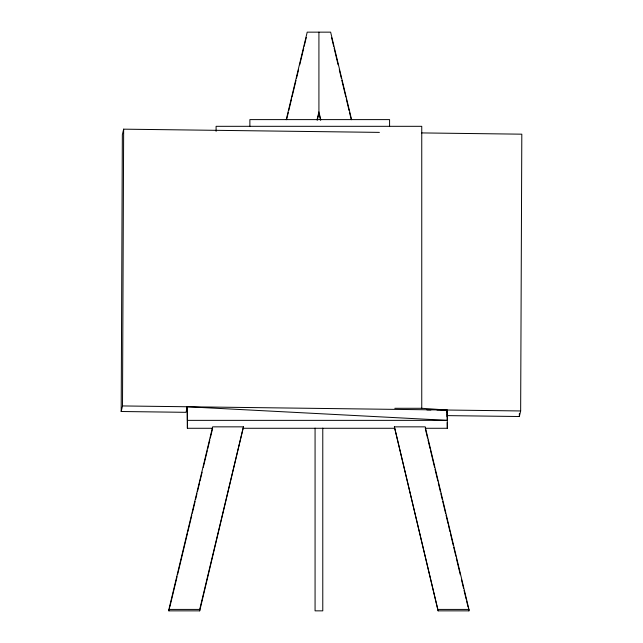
<?xml version="1.0" encoding="UTF-8"?>
<svg xmlns="http://www.w3.org/2000/svg" width="643" height="643" viewBox="0 0 643 643"><rect width="100%" height="100%" fill="white"/><g stroke="black" fill="none" stroke-linecap="round" stroke-linejoin="round"><path stroke-width="0.96" d="M394.794 408.289L421.752 408.289L446.989 410.033L447.319 420.361L187.314 406.762L186.004 412.324L121.189 411.504L122.347 134.725L123.657 129.163L379.394 132.386M121.189 411.504L122.508 405.942L123.657 129.163M447.665 415.619L519.343 416.519L519.359 413.513M519.343 416.519L520.653 410.957L521.811 134.178L421.519 132.916M446.555 411.89L446.989 410.033L436.951 409.961M168.892 609.419L212.64 426.848L243.456 426.848L199.708 610.85L168.892 610.85L168.892 609.419L199.708 609.419L243.456 426.848M286.223 119.735L307.209 32.15L330.631 32.15L351.617 119.735M168.892 610.85L169.358 608.897M169.832 606.944L177.082 576.675M177.548 574.729L187.37 533.722M187.844 531.769L191.815 515.172M192.289 513.218L195.094 501.5M195.56 499.547L196.967 493.687M197.433 491.734L199.539 482.949M200.005 480.996L202.111 472.211M203.284 467.332L207.255 450.735M207.729 448.782L209.835 439.989M210.301 438.044L212.407 429.251M286.649 119.389L288.289 112.565M288.755 110.612L291.56 98.909M292.026 96.964L295.997 80.383M296.463 78.438L298.569 69.661M299.734 64.782L303.705 48.209M304.179 46.256L306.277 37.479M317.007 119.895L318.92 111.89L318.92 32.15M317.288 120.153L318.92 113.321L320.56 120.153M447.319 420.361L187.386 420.361L187.314 406.762L187.33 408.538M394.392 426.848L425.208 426.848L468.956 609.419L468.956 610.85L438.132 610.85L394.392 426.848L438.132 610.85M187.314 406.762L187.386 428.278L212.64 428.278M243.456 428.278L394.392 428.278M425.208 428.278L447.319 428.278L447.319 413.859M438.132 609.419L468.956 609.419M426.912 409.88L430.923 409.912M122.508 405.942L520.653 410.957M331.571 37.479L333.669 46.256M334.135 48.209L338.105 64.782M339.279 69.661L341.377 78.438M341.851 80.383L345.821 96.964M346.288 98.909L349.093 110.612M349.559 112.565L351.191 119.389M425.441 429.251L427.547 438.044M428.013 439.989L430.119 448.782M430.585 450.735L434.564 467.332M435.03 469.286L437.835 480.996M438.309 482.949L440.415 491.734M440.881 493.687L442.288 499.547M442.754 501.5L445.559 513.218M446.025 515.172L448.131 523.957M448.597 525.91L450.004 531.769M450.47 533.722L453.275 545.433M453.749 547.386L455.855 556.179M456.321 558.132L460.3 574.729M461.465 579.608L463.571 588.393M464.037 590.346L466.143 599.131M466.617 601.084L468.016 606.944M468.482 608.897L468.956 610.85M318.92 111.89L320.841 119.895M446.989 410.033L447.11 416.752M447.215 422.515L447.319 428.278M187.37 412.091L187.386 428.278M421.752 408.289L421.752 126.317L216.096 126.317L216.096 131.333M389.578 126.558L389.578 119.606L249.878 119.606L249.878 126.558M322.778 428.134L322.778 610.85L315.07 610.85L315.07 428.134M199.708 609.419L199.708 610.85"/></g></svg>
